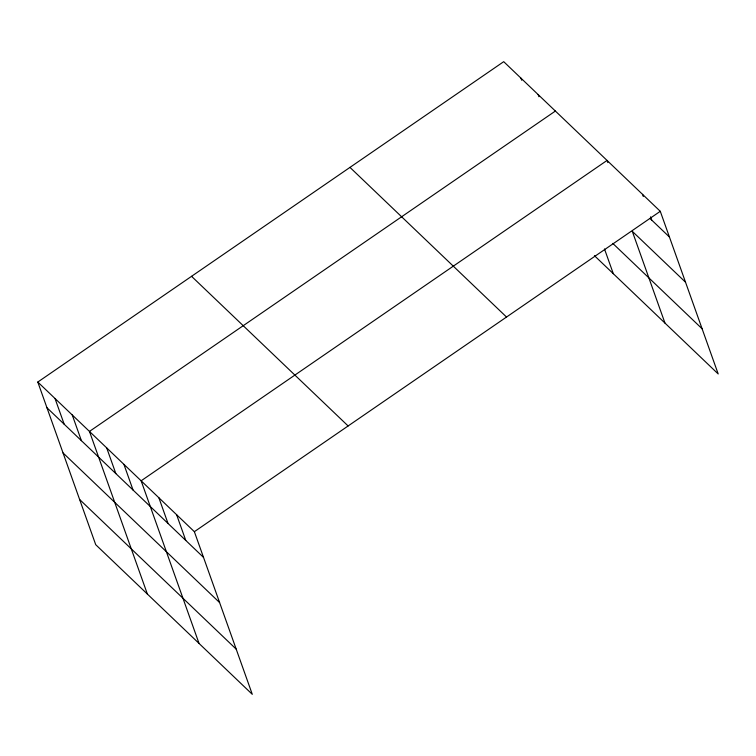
<?xml version="1.0" encoding="UTF-8"?>
<svg xmlns="http://www.w3.org/2000/svg" width="756" height="756" viewBox="0 0 756 756"><rect width="100%" height="100%" fill="white"/><g stroke="black" fill="none" stroke-linecap="round" stroke-linejoin="round"><path stroke-width="1.13" d="M37.8 382.045L194.368 531.685L252.287 694.329L95.719 544.689L37.8 382.045L503.713 61.671L660.281 211.311L718.2 373.955L594.433 255.67M555.386 111.047L89.463 431.421L147.382 594.074M194.368 531.685L660.281 211.311M649.999 218.446L669.438 237.015M685.531 282.205L632.299 231.327L664.968 323.077M612.795 243.404L702.107 328.765M349.962 167.388L506.529 317.038M191.551 276.318L348.119 425.959M46.957 407.749L203.525 557.399M63.05 452.938L219.609 602.589M79.626 499.499L236.193 649.139M642.543 194.349L643.299 196.494M650.547 216.849L651.691 220.062M607.815 162.578L607.049 160.433L141.136 480.807L199.045 643.45M604.488 248.951L613.305 273.7M538.159 94.585L538.924 96.73M520.941 78.123L521.706 80.268M176.62 514.723L185.778 540.436M158.873 497.769L168.03 523.473M123.908 464.345L133.065 490.058M106.691 447.883L115.848 473.596M72.245 414.959L81.402 440.672M55.018 398.506L64.175 424.21"/></g></svg>
